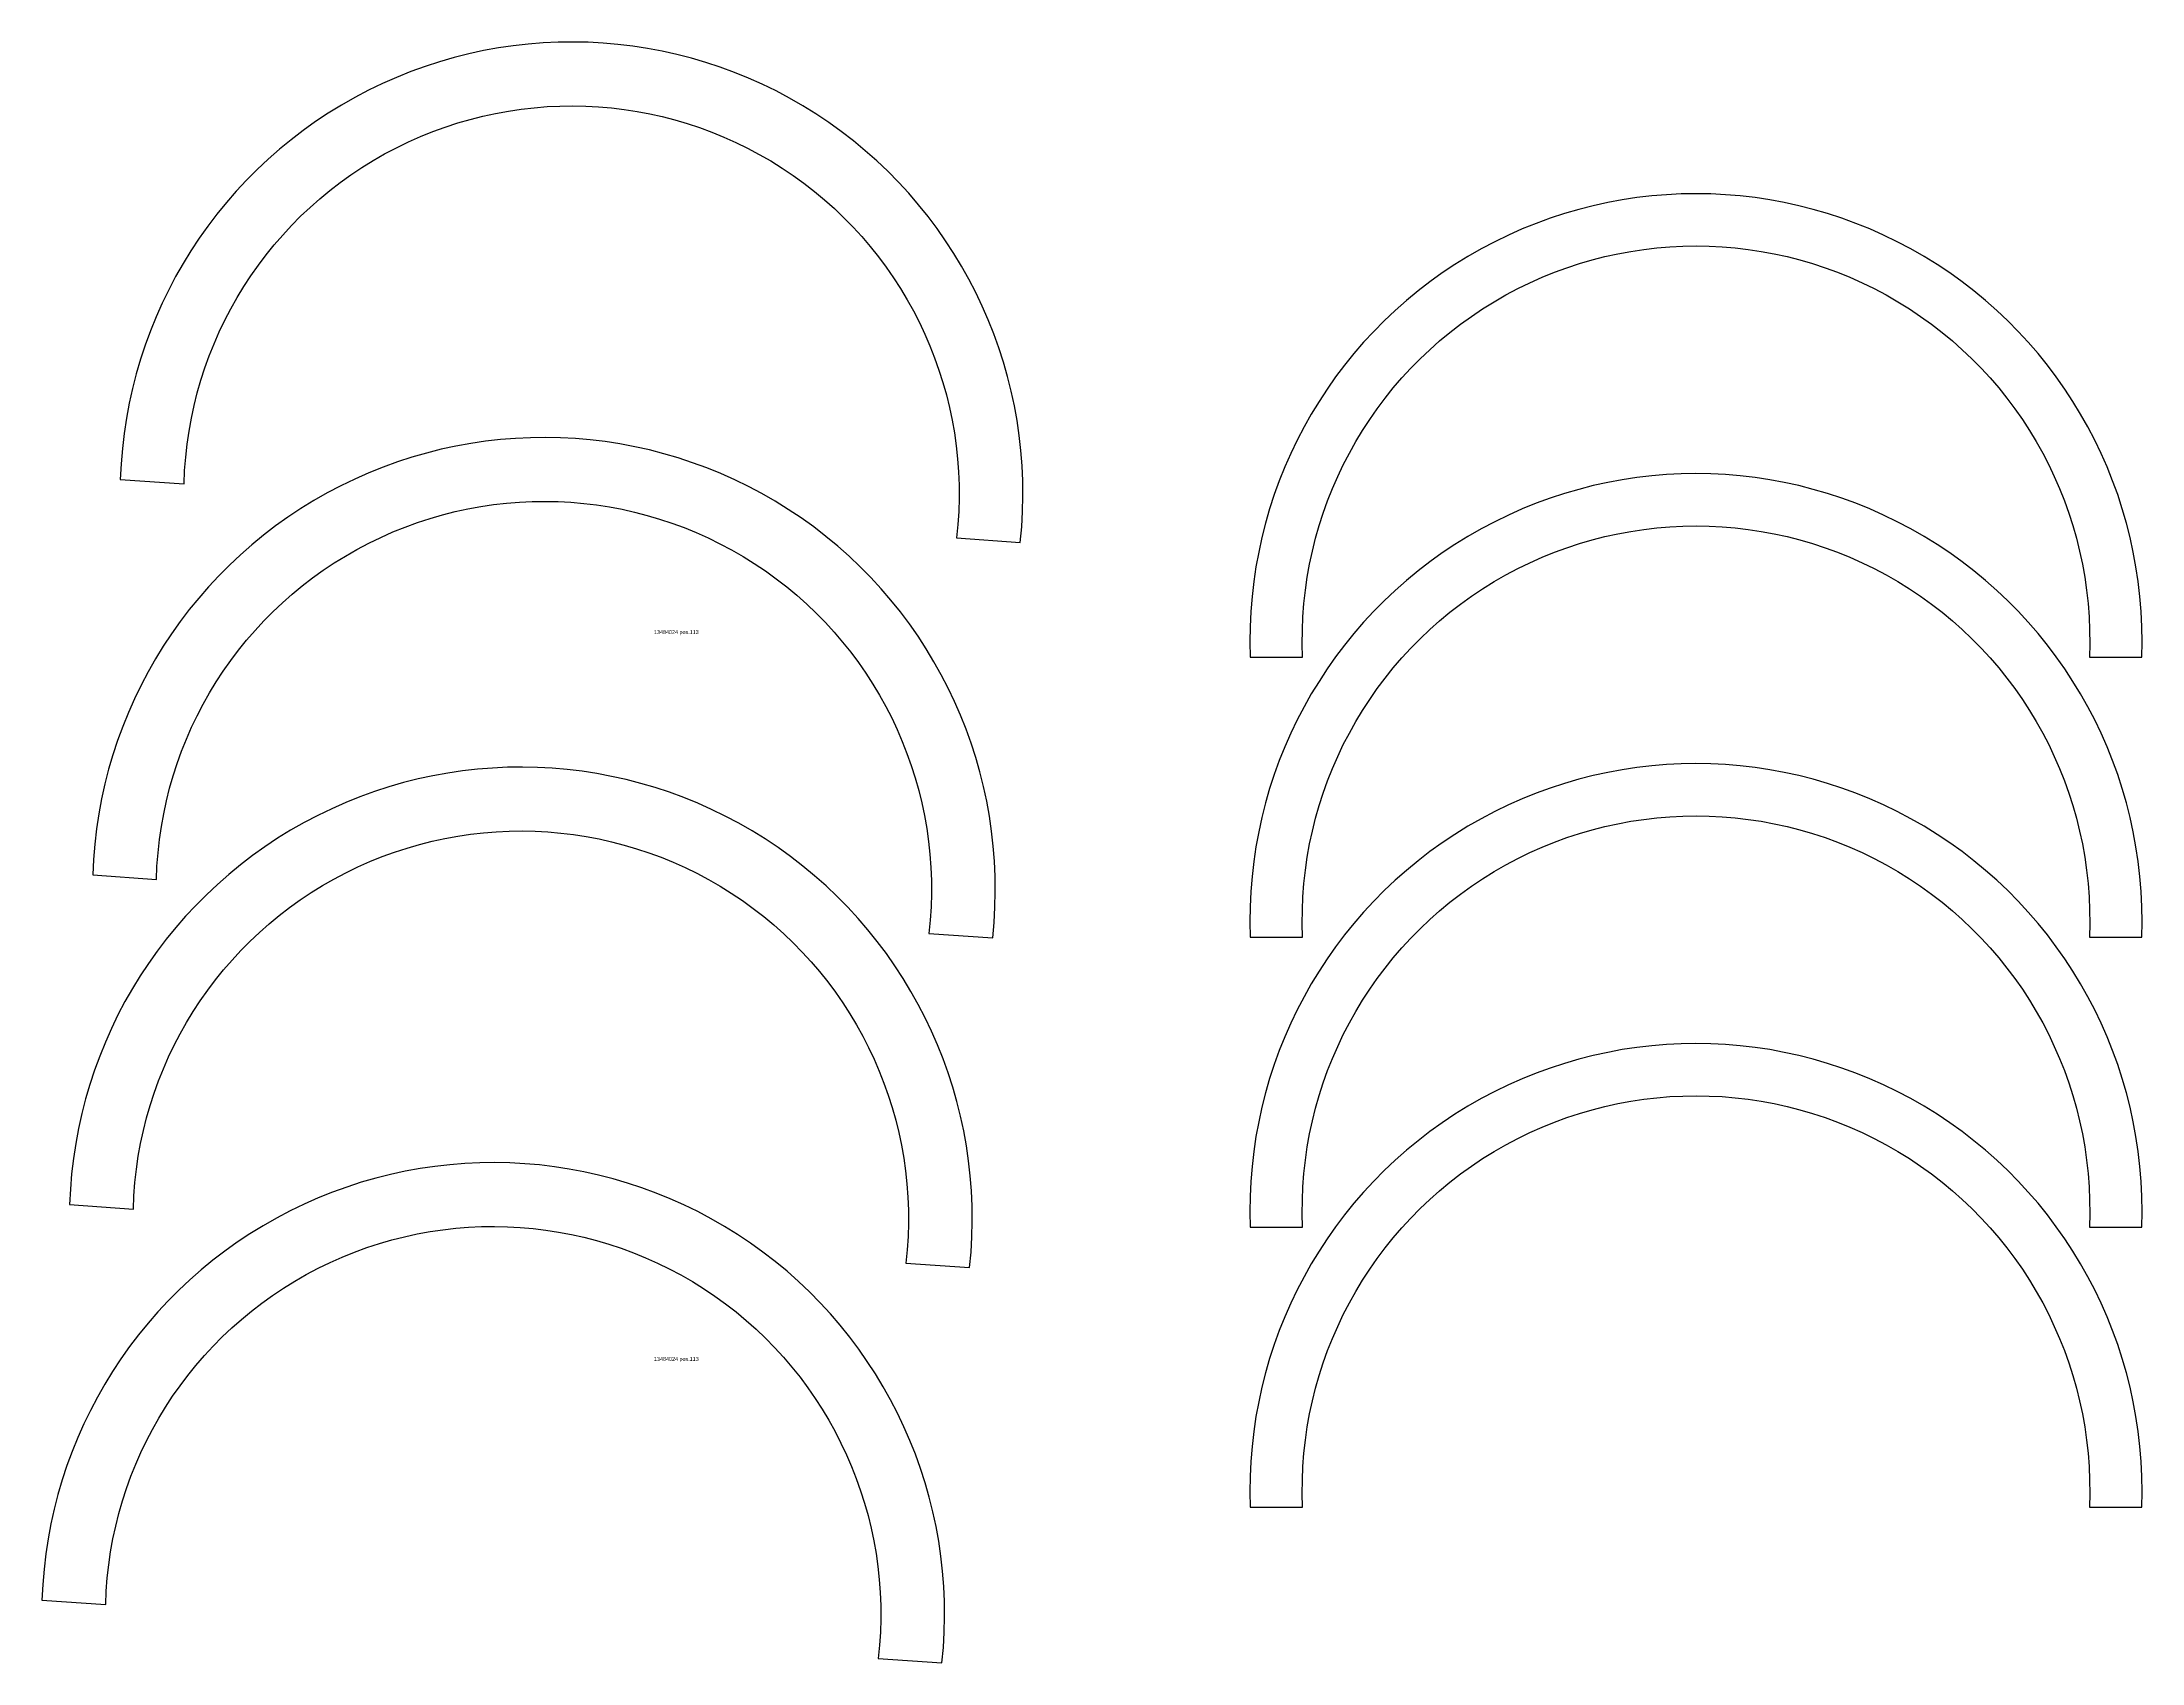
# Model space of a CAD drawing. Header units: millimetres. Extents: x 1338 to 13200, y 110 to 5670.
# Drawn here: x 7774 to 13200, y 615 to 4803 of the extents above; entities that cross this region are included whole.
import ezdxf

# ---------------------------------------------------------------- set-up
doc = ezdxf.new("R2010")
doc.units = ezdxf.units.MM
doc.layers.add('Texto', color=3, linetype='Continuous')
doc.styles.get("Standard").update_dxf_attribs({"font": 'arial.ttf'})

msp = doc.modelspace()

# ---------------------------------------------------------------- linework, layer by layer
for points in [[(7976.1, 3673.1), (8140.9, 3661.6, -1.045989), (10137, 3522), (10301.7, 3510.5, 1.039351)], [(10896, 3213.7), (11031.2, 3213.7, -1.045249), (13064.2, 3213.7), (13199.3, 3213.7, 1.039839)], [(7904.7, 2651.4), (8069.4, 2639.9, -1.045989), (10065.5, 2500.3), (10230.3, 2488.8, 1.039351)], [(10896, 2490.5), (11031.2, 2490.5, -1.045249), (13064.2, 2490.5), (13199.3, 2490.5, 1.039839)], [(10896, 1741.5), (11031.2, 1741.5, -1.045249), (13064.2, 1741.5), (13199.3, 1741.5, 1.039839)], [(7845.1, 1799.8), (8009.9, 1788.3, -1.045989), (10006, 1648.7), (10170.7, 1637.2, 1.039351)], [(10896, 1018.3), (11031.2, 1018.3, -1.045249), (13064.2, 1018.3), (13199.3, 1018.3, 1.039839)], [(7773.7, 778.1), (7938.4, 766.6, -1.045989), (9934.5, 627), (10099.3, 615.5, 1.039351)]]:
    msp.add_lwpolyline(points, format="xyb", close=True)

# ---------------------------------------------------------------- texts
at = {"layer": 'Texto', "char_height": 10, "attachment_point": 1}
for insert in [(9355, 3283.8), (9355, 1405.9)]:
    msp.add_mtext_dynamic_manual_height_columns('13484024 pos.113', width=202.606, gutter_width=12.5, heights=[0], dxfattribs=dict(at, insert=insert))

doc.saveas('drawing.dxf')
